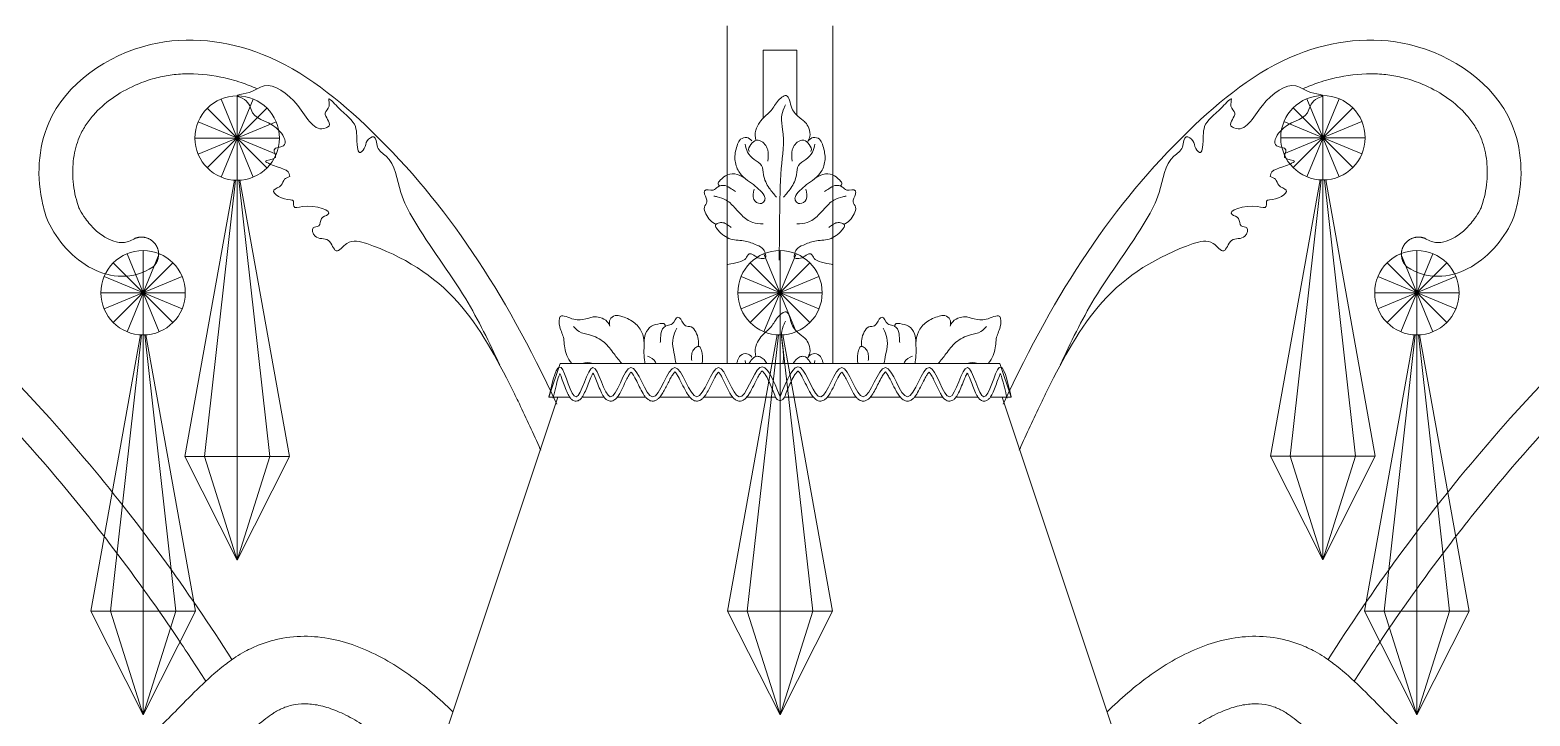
# Model space of a CAD drawing. Header units: inches. Extents: x 258415 to 640093, y 441672 to 945769.
# Drawn here: x 299338.9 to 299427.8, y 465286.2 to 465326.8 of the extents above; entities that cross this region are included whole.
import ezdxf

# ---------------------------------------------------------------- set-up
doc = ezdxf.new("R2010")
doc.units = ezdxf.units.IN
doc.header["$MEASUREMENT"] = 0
doc.linetypes.add('HIDDEN', pattern=[0.375, 0.25, -0.125])
doc.layers.add('CQ SPOT DETAIL DIMENSION', color=9, linetype='Continuous')
doc.layers.add('E-LITE-FIXT-NORM-CEILING', color=3, linetype='Continuous')
doc.layers.add('Glass', color=4, linetype='Continuous', lineweight=0)

# ---------------------------------------------------------------- blocks, each defined once
blk = doc.blocks.new('512')
at = {"layer": 'Glass', "lineweight": 0}
for p, q in [((34371.93, 1053.33), (34371.93, 973.33)), ((34396.93, 973.33), (34396.93, 1053.33)), ((34380.43, 1032.17), (34380.43, 1047.57)), ((34380.43, 1047.57), (34388.43, 1047.57)), ((34388.43, 1047.57), (34388.43, 1031.48))]:
    blk.add_line(p, q, dxfattribs=at)
at = {"layer": 'Glass', "color": 4, "lineweight": 0}
for p, q in [((34251.92, 1017.6), (34259.57, 1036.08)), ((34259.57, 1017.6), (34251.92, 1036.08)), ((34259.57, 1036.08), (34251.92, 1017.6)), ((34251.92, 1036.08), (34259.57, 1017.6)), ((34255.74, 1016.84), (34255.74, 1036.84)), ((34255.74, 1036.84), (34255.74, 1016.84)), ((34509.28, 1017.52), (34516.93, 1035.99)), ((34516.93, 1017.52), (34509.28, 1035.99)), ((34516.93, 1035.99), (34509.28, 1017.52)), ((34509.28, 1035.99), (34516.93, 1017.52)), ((34513.1, 1016.76), (34513.1, 1036.76)), ((34513.1, 1036.76), (34513.1, 1016.76)), ((34248.67, 1019.77), (34262.82, 1033.91)), ((34262.82, 1019.77), (34248.67, 1033.91)), ((34262.82, 1033.91), (34248.67, 1019.77)), ((34248.67, 1033.91), (34262.82, 1019.77)), ((34506.03, 1019.68), (34520.18, 1033.83)), ((34520.18, 1019.68), (34506.03, 1033.83)), ((34520.18, 1033.83), (34506.03, 1019.68)), ((34506.03, 1033.83), (34520.18, 1019.68)), ((34246.51, 1023.01), (34264.98, 1030.67)), ((34264.98, 1023.01), (34246.51, 1030.67)), ((34264.98, 1030.67), (34246.51, 1023.01)), ((34246.51, 1030.67), (34264.98, 1023.01)), ((34503.87, 1022.93), (34522.34, 1030.58)), ((34522.34, 1022.93), (34503.87, 1030.58)), ((34522.34, 1030.58), (34503.87, 1022.93)), ((34503.87, 1030.58), (34522.34, 1022.93)), ((34245.74, 1026.84), (34265.74, 1026.84)), ((34265.74, 1026.84), (34245.74, 1026.84)), ((34503.1, 1026.76), (34523.1, 1026.76)), ((34523.1, 1026.76), (34503.1, 1026.76)), ((34255.74, 1016.84), (34255.74, 926.84)), ((34513.1, 1016.76), (34513.1, 926.76)), ((34229.66, 980.87), (34237.31, 999.34)), ((34237.31, 980.87), (34229.66, 999.34)), ((34237.31, 999.34), (34229.66, 980.87)), ((34229.66, 999.34), (34237.31, 980.87)), ((34233.48, 980.11), (34233.48, 1000.11)), ((34233.48, 1000.11), (34233.48, 980.11)), ((34380.61, 980.87), (34388.26, 999.34)), ((34388.26, 980.87), (34380.61, 999.34)), ((34388.26, 999.34), (34380.61, 980.87)), ((34380.61, 999.34), (34388.26, 980.87)), ((34384.43, 980.11), (34384.43, 1000.11)), ((34384.43, 1000.11), (34384.43, 980.11)), ((34539.21, 980.87), (34531.56, 999.34)), ((34531.56, 980.87), (34539.21, 999.34)), ((34531.56, 999.34), (34539.21, 980.87)), ((34539.21, 999.34), (34531.56, 980.87)), ((34535.39, 980.11), (34535.39, 1000.11)), ((34535.39, 1000.11), (34535.39, 980.11)), ((34226.41, 983.03), (34240.55, 997.18)), ((34240.55, 983.03), (34226.41, 997.18)), ((34240.55, 997.18), (34226.41, 983.03)), ((34226.41, 997.18), (34240.55, 983.03)), ((34377.36, 983.03), (34391.51, 997.18)), ((34391.51, 983.03), (34377.36, 997.18)), ((34391.51, 997.18), (34377.36, 983.03)), ((34377.36, 997.18), (34391.51, 983.03)), ((34542.46, 983.03), (34528.31, 997.18)), ((34528.31, 983.03), (34542.46, 997.18)), ((34528.31, 997.18), (34542.46, 983.03)), ((34542.46, 997.18), (34528.31, 983.03)), ((34224.24, 986.28), (34242.72, 993.93)), ((34242.72, 986.28), (34224.24, 993.93)), ((34242.72, 993.93), (34224.24, 986.28)), ((34224.24, 993.93), (34242.72, 986.28)), ((34375.2, 986.28), (34393.67, 993.93)), ((34393.67, 986.28), (34375.2, 993.93)), ((34393.67, 993.93), (34375.2, 986.28)), ((34375.2, 993.93), (34393.67, 986.28)), ((34544.62, 986.28), (34526.15, 993.93)), ((34526.15, 986.28), (34544.62, 993.93)), ((34526.15, 993.93), (34544.62, 986.28)), ((34544.62, 993.93), (34526.15, 986.28)), ((34223.48, 990.11), (34243.48, 990.11)), ((34243.48, 990.11), (34223.48, 990.11)), ((34374.43, 990.11), (34394.43, 990.11)), ((34394.43, 990.11), (34374.43, 990.11)), ((34545.39, 990.11), (34525.39, 990.11)), ((34525.39, 990.11), (34545.39, 990.11)), ((34233.48, 980.11), (34233.48, 890.11)), ((34384.43, 980.11), (34384.43, 890.11)), ((34535.39, 980.11), (34535.39, 890.11))]:
    blk.add_line(p, q, dxfattribs=at)
for points in [[(34255.74, 926.84), (34243.33, 951.36), (34255.09, 1016.86)], [(34247.99, 951.36), (34255.36, 1016.85)], [(34255.74, 926.84), (34268.16, 951.36), (34256.4, 1016.86)], [(34263.49, 951.36), (34256.13, 1016.85)], [(34513.1, 926.76), (34500.69, 951.27), (34512.45, 1016.78)], [(34505.35, 951.27), (34512.72, 1016.76)], [(34513.1, 926.76), (34525.52, 951.27), (34513.76, 1016.78)], [(34520.85, 951.27), (34513.49, 1016.76)], [(34233.48, 890.11), (34221.07, 914.63), (34232.83, 980.13)], [(34225.73, 914.63), (34233.1, 980.11)], [(34233.48, 890.11), (34245.9, 914.63), (34234.14, 980.13)], [(34241.23, 914.63), (34233.87, 980.11)], [(34384.43, 890.11), (34372.02, 914.63), (34383.78, 980.13)], [(34376.68, 914.63), (34384.05, 980.11)], [(34384.43, 890.11), (34396.85, 914.63), (34385.09, 980.13)], [(34392.18, 914.63), (34384.82, 980.11)], [(34535.39, 890.11), (34522.97, 914.63), (34534.73, 980.13)], [(34527.64, 914.63), (34535, 980.11)], [(34535.39, 890.11), (34547.8, 914.63), (34536.04, 980.13)], [(34543.14, 914.63), (34535.77, 980.11)], [(34255.74, 951.36), (34243.33, 951.36), (34247.99, 951.36), (34255.74, 926.84)], [(34255.74, 951.36), (34268.16, 951.36), (34263.49, 951.36), (34255.74, 926.84)], [(34513.1, 951.27), (34500.69, 951.27), (34505.35, 951.27), (34513.1, 926.76)], [(34513.1, 951.27), (34525.52, 951.27), (34520.85, 951.27), (34513.1, 926.76)], [(34233.48, 914.63), (34221.07, 914.63), (34225.73, 914.63), (34233.48, 890.11)], [(34233.48, 914.63), (34245.9, 914.63), (34241.23, 914.63), (34233.48, 890.11)], [(34384.43, 914.63), (34372.02, 914.63), (34376.68, 914.63), (34384.43, 890.11)], [(34384.43, 914.63), (34396.85, 914.63), (34392.18, 914.63), (34384.43, 890.11)], [(34535.39, 914.63), (34522.97, 914.63), (34527.64, 914.63), (34535.39, 890.11)], [(34535.39, 914.63), (34547.8, 914.63), (34543.14, 914.63), (34535.39, 890.11)]]:
    blk.add_lwpolyline(points, dxfattribs=at)
at = {"layer": 'Glass', "lineweight": 0}
for points in [[(34384.43, 973.33), (34332.33, 973.33), (34329.66, 965.33), (34334.6, 965.33)], [(34434.43, 973.33), (34334.43, 973.33)], [(34384.43, 973.33), (34436.54, 973.33), (34439.21, 965.33), (34434.26, 965.33)], [(34331.77, 965.33), (34297.1, 861.33)], [(34337.5, 965.33), (34342.75, 965.33)], [(34345.83, 965.33), (34352.6, 965.33)], [(34355.9, 965.33), (34363.06, 965.33)], [(34366.35, 965.33), (34373.23, 965.33)], [(34376.51, 965.33), (34383.39, 965.33)], [(34392.34, 965.33), (34385.49, 965.33)], [(34402.5, 965.33), (34395.62, 965.33)], [(34412.95, 965.33), (34405.8, 965.33)], [(34423.03, 965.33), (34416.25, 965.33)], [(34431.36, 965.33), (34426.11, 965.33)], [(34471.77, 861.33), (34437.1, 965.33)]]:
    blk.add_lwpolyline(points, dxfattribs=at)
at = {"layer": 'Glass', "color": 4, "lineweight": 0}
for centre in [(34255.74, 1026.84), (34513.1, 1026.76), (34233.48, 990.11), (34384.43, 990.11), (34535.39, 990.11)]:
    blk.add_circle(centre, 10, dxfattribs=at)
at = {"layer": 'Glass', "lineweight": 0}
for points, knots in [([(34254.54, 903.17), (34244, 919.67), (34206.85, 970.83), (34143.49, 1026.64), (34069.44, 1048.05), (34045.26, 1049.6), (34037.35, 1049.59)], [352.600288, 352.600288, 352.600288, 352.600288, 412.322733, 544.124733, 592.270447, 616.453866, 616.453866, 616.453866, 616.453866]), ([(34210.8, 1007.28), (34210.42, 1008.31), (34208.12, 1015.96), (34209.03, 1035.49), (34233.55, 1052.38), (34264.49, 1048.51), (34300.18, 1019.27), (34318.82, 990.87), (34331.55, 963.69)], [457.040727, 457.040727, 457.040727, 457.040727, 461.019702, 480.249032, 510.669765, 537.330977, 568.947659, 644.390099, 644.390099, 644.390099, 644.390099]), ([(34558.07, 1007.28), (34558.45, 1008.31), (34560.75, 1015.96), (34559.84, 1035.49), (34535.32, 1052.38), (34504.38, 1048.51), (34468.69, 1019.27), (34450.05, 990.87), (34437.32, 963.69)], [457.040727, 457.040727, 457.040727, 457.040727, 461.019702, 480.249032, 510.669765, 537.330977, 568.947659, 644.390099, 644.390099, 644.390099, 644.390099]), ([(34514.33, 903.17), (34524.86, 919.67), (34562.02, 970.83), (34625.38, 1026.64), (34699.43, 1048.05), (34723.61, 1049.6), (34731.52, 1049.59)], [352.600288, 352.600288, 352.600288, 352.600288, 412.322733, 544.124733, 592.270447, 616.453866, 616.453866, 616.453866, 616.453866]), ([(34260.53, 1038.43), (34259.28, 1038.99), (34258.02, 1039.49), (34255.14, 1040.46), (34253.52, 1040.9), (34249.03, 1041.82), (34246.13, 1042.08), (34241.98, 1041.93), (34240.71, 1041.81), (34238.19, 1041.41), (34236.94, 1041.14), (34234.3, 1040.38), (34232.91, 1039.87), (34229.63, 1038.42), (34227.79, 1037.37), (34224.45, 1034.98), (34222.95, 1033.64), (34220.97, 1031.38), (34220.32, 1030.51), (34219.48, 1029.19), (34219.22, 1028.74), (34218.75, 1027.83), (34218.53, 1027.38), (34217.7, 1025.4), (34217.25, 1023.72), (34216.77, 1020.18), (34216.73, 1018.31), (34216.99, 1015.48), (34217.13, 1014.52), (34217.52, 1012.63), (34217.76, 1011.7), (34218.2, 1010.36), (34218.11, 1010.63), (34218.25, 1010.24)], [314.505328, 314.505328, 314.505328, 314.505328, 319.318595, 319.318595, 325.265976, 325.265976, 335.719324, 335.719324, 340.397523, 340.397523, 345.075722, 345.075722, 350.323411, 350.323411, 357.863653, 357.863653, 365.403895, 365.403895, 369.781172, 369.781172, 371.96981, 371.96981, 374.158449, 374.158449, 381.264171, 381.264171, 388.369893, 388.369893, 392.011183, 392.011183, 395.652472, 395.652472, 397.473117, 397.473117, 397.473117, 397.473117]), ([(34508.34, 1038.43), (34509.59, 1038.99), (34510.85, 1039.49), (34513.73, 1040.46), (34515.34, 1040.9), (34519.84, 1041.82), (34522.74, 1042.08), (34526.89, 1041.93), (34528.16, 1041.81), (34530.68, 1041.41), (34531.93, 1041.14), (34534.57, 1040.38), (34535.96, 1039.87), (34539.24, 1038.42), (34541.08, 1037.37), (34544.42, 1034.98), (34545.91, 1033.64), (34547.9, 1031.38), (34548.54, 1030.51), (34549.39, 1029.19), (34549.65, 1028.74), (34550.12, 1027.83), (34550.34, 1027.38), (34551.17, 1025.4), (34551.62, 1023.72), (34552.1, 1020.18), (34552.14, 1018.31), (34551.88, 1015.48), (34551.74, 1014.52), (34551.35, 1012.63), (34551.11, 1011.7), (34550.67, 1010.36), (34550.76, 1010.63), (34550.62, 1010.24)], [314.505328, 314.505328, 314.505328, 314.505328, 319.318595, 319.318595, 325.265976, 325.265976, 335.719324, 335.719324, 340.397523, 340.397523, 345.075722, 345.075722, 350.323411, 350.323411, 357.863653, 357.863653, 365.403895, 365.403895, 369.781172, 369.781172, 371.96981, 371.96981, 374.158449, 374.158449, 381.264171, 381.264171, 388.369893, 388.369893, 392.011183, 392.011183, 395.652472, 395.652472, 397.473117, 397.473117, 397.473117, 397.473117]), ([(34248.31, 898.06), (34246, 901.69), (34243.64, 905.3), (34236.2, 916.31), (34230.95, 923.62), (34221.81, 935.53), (34218.06, 940.21), (34206.46, 954.08), (34198.26, 963.07), (34180.82, 980.15), (34171.58, 988.25), (34156.17, 999.96), (34150.39, 1004), (34132.46, 1015.41), (34119.71, 1022.06), (34096.82, 1031.17), (34087.22, 1034.27), (34074.18, 1037.47), (34070.67, 1038.23), (34064.84, 1039.31), (34062.5, 1039.69), (34057.87, 1040.35), (34055.57, 1040.62), (34048.74, 1041.28), (34044.24, 1041.52), (34036.37, 1041.62), (34032.96, 1041.56), (34026.77, 1041.27), (34023.97, 1041.08), (34019.74, 1040.69), (34018.31, 1040.55), (34015.48, 1040.23), (34014.08, 1040.05), (34009.91, 1039.44), (34007.18, 1038.96), (34000.36, 1037.43), (33996.33, 1036.24), (33990.74, 1034.01), (33989.13, 1033.3), (33986.45, 1032), (33985.36, 1031.43), (33984.28, 1030.83)], [351.610053, 351.610053, 351.610053, 351.610053, 364.971793, 364.971793, 392.738509, 392.738509, 411.069382, 411.069382, 447.73113, 447.73113, 484.392877, 484.392877, 505.247379, 505.247379, 546.956383, 546.956383, 575.102249, 575.102249, 585.533638, 585.533638, 592.61419, 592.61419, 599.694741, 599.694741, 613.855844, 613.855844, 624.795579, 624.795579, 633.909087, 633.909087, 638.600231, 638.600231, 643.291376, 643.291376, 652.673664, 652.673664, 667.063958, 667.063958, 672.890152, 672.890152, 676.848983, 676.848983, 676.848983, 676.848983]), ([(34520.56, 898.06), (34522.87, 901.69), (34525.23, 905.3), (34532.66, 916.31), (34537.91, 923.62), (34547.06, 935.53), (34550.8, 940.21), (34562.41, 954.08), (34570.61, 963.07), (34588.05, 980.15), (34597.29, 988.25), (34612.7, 999.96), (34618.48, 1004), (34636.4, 1015.41), (34649.16, 1022.06), (34672.04, 1031.17), (34681.65, 1034.27), (34694.68, 1037.47), (34698.2, 1038.23), (34704.03, 1039.31), (34706.37, 1039.69), (34711, 1040.35), (34713.29, 1040.62), (34720.13, 1041.28), (34724.63, 1041.52), (34732.5, 1041.62), (34735.9, 1041.56), (34742.1, 1041.27), (34744.9, 1041.08), (34749.13, 1040.69), (34750.56, 1040.55), (34753.39, 1040.23), (34754.79, 1040.05), (34758.96, 1039.44), (34761.69, 1038.96), (34768.51, 1037.43), (34772.54, 1036.24), (34778.13, 1034.01), (34779.73, 1033.3), (34782.42, 1032), (34783.51, 1031.43), (34784.59, 1030.83)], [351.610053, 351.610053, 351.610053, 351.610053, 364.971793, 364.971793, 392.738509, 392.738509, 411.069382, 411.069382, 447.73113, 447.73113, 484.392877, 484.392877, 505.247379, 505.247379, 546.956383, 546.956383, 575.102249, 575.102249, 585.533638, 585.533638, 592.61419, 592.61419, 599.694741, 599.694741, 613.855844, 613.855844, 624.795579, 624.795579, 633.909087, 633.909087, 638.600231, 638.600231, 643.291376, 643.291376, 652.673664, 652.673664, 667.063958, 667.063958, 672.890152, 672.890152, 676.848983, 676.848983, 676.848983, 676.848983]), ([(34390.16, 1026.26), (34390.18, 1026.37), (34390.23, 1026.71), (34390.35, 1027.5), (34390.21, 1028.92), (34389.32, 1030.48), (34388.11, 1031.9), (34386.3, 1033.24), (34385.48, 1035.28), (34382.35, 1037.94), (34381.95, 1033.55), (34380.38, 1032.09), (34379.19, 1031.1), (34378.24, 1030.44), (34377.5, 1029.02), (34377.15, 1027.33), (34377.66, 1026.35), (34377.86, 1025.97)], [0.0428675, 0.0428675, 0.0428675, 0.0428675, 0.0538578, 0.0779195, 0.1232637, 0.19437, 0.254904, 0.3126025, 0.4135194, 0.4961387, 0.6068865, 0.7019697, 0.7259801, 0.762898, 0.8169574, 0.8837967, 0.9262415, 0.9262415, 0.9262415, 0.9262415]), ([(34377.11, 1023.62), (34376.75, 1024.21), (34377.43, 1025.15), (34378.51, 1026.45), (34380.41, 1026.07), (34381.86, 1024.07), (34381.65, 1022.22), (34381.55, 1021.33)], [2.782984, 2.782984, 2.782984, 2.782984, 4.740972, 6.332205, 7.263375, 10.088031, 12.734906, 12.734906, 12.734906, 12.734906]), ([(34391.76, 1023.62), (34392.12, 1024.21), (34391.44, 1025.15), (34390.35, 1026.45), (34388.46, 1026.07), (34387.01, 1024.07), (34387.22, 1022.22), (34387.32, 1021.33)], [2.782984, 2.782984, 2.782984, 2.782984, 4.740972, 6.332205, 7.263375, 10.088031, 12.734906, 12.734906, 12.734906, 12.734906]), ([(34376.14, 1017.2), (34375.55, 1017.57), (34374.31, 1018.36), (34371.87, 1018.32), (34370.63, 1017.15), (34369.52, 1016.01), (34369.93, 1015.56), (34370.09, 1015.41)], [0, 0, 0, 0, 0.0711063, 0.1471174, 0.2193336, 0.2543196, 0.2746232, 0.2746232, 0.2746232, 0.2746232]), ([(34392.72, 1017.2), (34393.32, 1017.57), (34394.56, 1018.36), (34396.99, 1018.32), (34398.24, 1017.15), (34399.35, 1016.01), (34398.93, 1015.56), (34398.77, 1015.41)], [0, 0, 0, 0, 0.0711063, 0.1471174, 0.2193336, 0.2543196, 0.2746232, 0.2746232, 0.2746232, 0.2746232]), ([(34373.89, 1014.08), (34373.55, 1014.29), (34372.74, 1014.78), (34371.46, 1015.74), (34369.67, 1015.44), (34368.61, 1013.95), (34366.4, 1014.94), (34366.53, 1013.01), (34367.59, 1011.81), (34366.19, 1010.37), (34367.03, 1008.12), (34368.24, 1006.78), (34369.29, 1006.31)], [0, 0, 0, 0, 0.0394656, 0.0960233, 0.1563961, 0.1985681, 0.2681145, 0.2956501, 0.3591776, 0.4069329, 0.4608963, 0.5785866, 0.5785866, 0.5785866, 0.5785866]), ([(34394.98, 1014.08), (34395.32, 1014.29), (34396.12, 1014.78), (34397.41, 1015.74), (34399.2, 1015.44), (34400.26, 1013.95), (34402.47, 1014.94), (34402.34, 1013.01), (34401.28, 1011.81), (34402.68, 1010.37), (34401.84, 1008.12), (34400.63, 1006.78), (34399.58, 1006.31)], [0, 0, 0, 0, 0.0394656, 0.0960233, 0.1563961, 0.1985681, 0.2681145, 0.2956501, 0.3591776, 0.4069329, 0.4608963, 0.5785866, 0.5785866, 0.5785866, 0.5785866]), ([(34218.25, 1010.24), (34218.33, 1010.07), (34218.41, 1009.91), (34218.87, 1009.04), (34219.31, 1008.34), (34220.5, 1006.7), (34221.3, 1005.8), (34222.97, 1004.25), (34223.85, 1003.61), (34225.53, 1002.66), (34226.34, 1002.34), (34227.56, 1002.06), (34228.02, 1002.01), (34228.88, 1002.01), (34229.29, 1002.06), (34230.15, 1002.28), (34230.59, 1002.45), (34231.23, 1002.8), (34231.37, 1002.88), (34231.52, 1002.98)], [397.473117, 397.473117, 397.473117, 397.473117, 398.215455, 398.215455, 401.434723, 401.434723, 406.079832, 406.079832, 410.724941, 410.724941, 415.370051, 415.370051, 418.494965, 418.494965, 421.619878, 421.619878, 424.744792, 424.744792, 425.624911, 425.624911, 425.624911, 425.624911]), ([(34550.62, 1010.24), (34550.54, 1010.07), (34550.46, 1009.91), (34550, 1009.04), (34549.56, 1008.34), (34548.37, 1006.7), (34547.57, 1005.8), (34545.9, 1004.25), (34545.02, 1003.61), (34543.33, 1002.66), (34542.53, 1002.34), (34541.31, 1002.06), (34540.85, 1002.01), (34539.98, 1002.01), (34539.57, 1002.06), (34538.72, 1002.28), (34538.28, 1002.45), (34537.64, 1002.8), (34537.5, 1002.88), (34537.35, 1002.98)], [397.473117, 397.473117, 397.473117, 397.473117, 398.215455, 398.215455, 401.434723, 401.434723, 406.079832, 406.079832, 410.724941, 410.724941, 415.370051, 415.370051, 418.494965, 418.494965, 421.619878, 421.619878, 424.744792, 424.744792, 425.624911, 425.624911, 425.624911, 425.624911]), ([(34235.83, 996.24), (34231.01, 993.16), (34220.67, 993.88), (34213.07, 1002.46), (34210.87, 1007.1), (34210.8, 1007.28)], [428.425331, 428.425331, 428.425331, 428.425331, 442.671751, 456.945423, 457.040727, 457.040727, 457.040727, 457.040727]), ([(34372.87, 1005.57), (34372.6, 1005.8), (34372.02, 1006.31), (34370.93, 1006.8), (34369.9, 1006.74), (34368.82, 1006.08), (34369.7, 1005.04), (34370.28, 1004.28), (34371.36, 1003.48), (34373.19, 1002.41), (34376.11, 1002.67), (34378.54, 1001.53), (34380.66, 1000.68), (34380.89, 999.41), (34381.24, 998.42), (34380.03, 998.03), (34378.38, 998.71), (34377.03, 1000.14), (34376.13, 997.41), (34371.93, 996.81), (34371.93, 996.81)], [0, 0, 0, 0, 0.0366498, 0.077866, 0.1150907, 0.1429147, 0.1798508, 0.2189836, 0.2487915, 0.31256, 0.4292598, 0.5256373, 0.590663, 0.6346422, 0.6557233, 0.6803552, 0.734557, 0.8374592, 0.863381, 0.9037163, 0.9037163, 0.9037163, 0.9037163]), ([(34396, 1005.57), (34396.27, 1005.8), (34396.85, 1006.31), (34397.93, 1006.8), (34398.97, 1006.74), (34400.05, 1006.08), (34399.17, 1005.04), (34398.59, 1004.28), (34397.5, 1003.48), (34395.68, 1002.41), (34392.76, 1002.67), (34390.33, 1001.53), (34388.21, 1000.68), (34387.98, 999.41), (34387.63, 998.42), (34388.83, 998.03), (34390.49, 998.71), (34391.84, 1000.14), (34392.74, 997.41), (34396.93, 996.81), (34396.93, 996.81)], [0, 0, 0, 0, 0.0366498, 0.077866, 0.1150907, 0.1429147, 0.1798508, 0.2189836, 0.2487915, 0.31256, 0.4292598, 0.5256373, 0.590663, 0.6346422, 0.6557233, 0.6803552, 0.734557, 0.8374592, 0.863381, 0.9037163, 0.9037163, 0.9037163, 0.9037163]), ([(34533.04, 996.24), (34537.86, 993.16), (34548.2, 993.88), (34555.8, 1002.46), (34557.99, 1007.1), (34558.07, 1007.28)], [428.425331, 428.425331, 428.425331, 428.425331, 442.671751, 456.945423, 457.040727, 457.040727, 457.040727, 457.040727]), ([(34335.18, 973.33), (34335, 973.49), (34334.34, 974.18), (34333.7, 975.63), (34333.28, 977.45), (34333.27, 979.7), (34332.12, 981.57), (34331.84, 985.67), (34335.61, 983.38), (34337.72, 983.77), (34339.22, 984.15), (34340.32, 984.52), (34341.9, 984.27), (34343.47, 983.54), (34343.95, 982.55), (34344.14, 982.17)], [0.0988413, 0.0988413, 0.0988413, 0.0988413, 0.1232637, 0.19437, 0.254904, 0.3126025, 0.4135194, 0.4961387, 0.6068865, 0.7019697, 0.7259801, 0.762898, 0.8169574, 0.8837967, 0.9262415, 0.9262415, 0.9262415, 0.9262415]), ([(34390.16, 975.01), (34390.18, 975.12), (34390.23, 975.47), (34390.35, 976.25), (34390.21, 977.67), (34389.32, 979.23), (34388.11, 980.65), (34386.3, 982), (34385.48, 984.03), (34382.35, 986.7), (34381.95, 982.3), (34380.38, 980.84), (34379.19, 979.85), (34378.24, 979.19), (34377.5, 977.78), (34377.15, 976.08), (34377.66, 975.1), (34377.86, 974.72)], [0.0428675, 0.0428675, 0.0428675, 0.0428675, 0.0538578, 0.0779195, 0.1232637, 0.19437, 0.254904, 0.3126025, 0.4135194, 0.4961387, 0.6068865, 0.7019697, 0.7259801, 0.762898, 0.8169574, 0.8837967, 0.9262415, 0.9262415, 0.9262415, 0.9262415]), ([(34433.69, 973.33), (34433.87, 973.49), (34434.53, 974.18), (34435.17, 975.63), (34435.59, 977.45), (34435.6, 979.7), (34436.75, 981.57), (34437.03, 985.67), (34433.26, 983.38), (34431.15, 983.77), (34429.64, 984.15), (34428.55, 984.52), (34426.97, 984.27), (34425.4, 983.54), (34424.92, 982.55), (34424.73, 982.17)], [0.0988413, 0.0988413, 0.0988413, 0.0988413, 0.1232637, 0.19437, 0.254904, 0.3126025, 0.4135194, 0.4961387, 0.6068865, 0.7019697, 0.7259801, 0.762898, 0.8169574, 0.8837967, 0.9262415, 0.9262415, 0.9262415, 0.9262415]), ([(34335.48, 982.15), (34335.89, 981.69), (34336.9, 980.57), (34339.75, 980.16), (34342.89, 978.66), (34344.94, 975.78), (34346.3, 974.08), (34346.91, 973.33)], [0, 0, 0, 0, 1.79398, 4.396287, 8.281717, 11.91865, 14.815871, 14.815871, 14.815871, 14.815871]), ([(34344.06, 982.33), (34344.01, 982.83), (34343.9, 983.86), (34345.31, 984.9), (34347.39, 984.42), (34349.77, 983.42), (34351.83, 981.02), (34352.34, 978.29), (34352.08, 975.88), (34352.31, 974.32), (34352.42, 973.46), (34352.44, 973.33)], [0, 0, 0, 0, 1.418857, 2.953914, 4.336877, 7.620465, 10.628583, 13.359128, 15.706378, 17.821019, 18.192663, 18.192663, 18.192663, 18.192663]), ([(34352.21, 978.33), (34352.26, 979.03), (34352.37, 980.5), (34353.85, 982.43), (34355.53, 982.73), (34357.11, 982.94), (34357.22, 982.35), (34357.25, 982.13)], [0, 0, 0, 0, 0.0711063, 0.1471174, 0.2193336, 0.2543196, 0.2746232, 0.2746232, 0.2746232, 0.2746232]), ([(34356.06, 978.29), (34356.09, 978.68), (34356.18, 979.62), (34356.17, 981.23), (34357.47, 982.49), (34359.3, 982.46), (34359.82, 984.82), (34361.3, 983.57), (34361.63, 982), (34363.62, 982.27), (34364.93, 980.26), (34365.29, 978.49), (34365.04, 977.37)], [0, 0, 0, 0, 0.0394656, 0.0960233, 0.1563961, 0.1985681, 0.2681145, 0.2956501, 0.3591776, 0.4069329, 0.4608963, 0.5785866, 0.5785866, 0.5785866, 0.5785866]), ([(34359.74, 973.33), (34359.73, 973.48), (34359.63, 974.37), (34359.23, 976.15), (34358.77, 978.64), (34359.42, 980.59), (34359.84, 981.52), (34359.95, 981.75)], [5.187807, 5.187807, 5.187807, 5.187807, 5.644037, 7.815477, 10.731188, 13.054314, 13.812693, 13.812693, 13.812693, 13.812693]), ([(34383.67, 973.33), (34383.6, 974.74), (34383.61, 977.12), (34384.36, 980.28), (34383.69, 982.23), (34383.27, 983.17), (34383.16, 983.4)], [26.775562, 26.775562, 26.775562, 26.775562, 31.016604, 33.932315, 36.255442, 37.01382, 37.01382, 37.01382, 37.01382]), ([(34412.81, 978.29), (34412.78, 978.68), (34412.69, 979.62), (34412.7, 981.23), (34411.39, 982.49), (34409.57, 982.46), (34409.05, 984.82), (34407.57, 983.57), (34407.24, 982), (34405.25, 982.27), (34403.94, 980.26), (34403.58, 978.49), (34403.83, 977.37)], [0, 0, 0, 0, 0.0394656, 0.0960233, 0.1563961, 0.1985681, 0.2681145, 0.2956501, 0.3591776, 0.4069329, 0.4608963, 0.5785866, 0.5785866, 0.5785866, 0.5785866]), ([(34409.12, 973.33), (34409.14, 973.48), (34409.24, 974.37), (34409.64, 976.15), (34410.1, 978.64), (34409.45, 980.59), (34409.02, 981.52), (34408.92, 981.75)], [5.187807, 5.187807, 5.187807, 5.187807, 5.644037, 7.815477, 10.731188, 13.054314, 13.812693, 13.812693, 13.812693, 13.812693]), ([(34416.66, 978.33), (34416.6, 979.03), (34416.5, 980.5), (34415.02, 982.43), (34413.34, 982.73), (34411.76, 982.94), (34411.65, 982.35), (34411.62, 982.13)], [0, 0, 0, 0, 0.0711063, 0.1471174, 0.2193336, 0.2543196, 0.2746232, 0.2746232, 0.2746232, 0.2746232]), ([(34424.81, 982.33), (34424.86, 982.83), (34424.97, 983.86), (34423.56, 984.9), (34421.48, 984.42), (34419.1, 983.42), (34417.04, 981.02), (34416.53, 978.29), (34416.78, 975.88), (34416.56, 974.32), (34416.45, 973.46), (34416.43, 973.33)], [0, 0, 0, 0, 1.418857, 2.953914, 4.336877, 7.620465, 10.628583, 13.359128, 15.706378, 17.821019, 18.192663, 18.192663, 18.192663, 18.192663]), ([(34433.39, 982.15), (34432.98, 981.69), (34431.97, 980.57), (34429.12, 980.16), (34425.98, 978.66), (34423.93, 975.78), (34422.57, 974.08), (34421.96, 973.33)], [0, 0, 0, 0, 1.79398, 4.396287, 8.281717, 11.91865, 14.815871, 14.815871, 14.815871, 14.815871]), ([(34355.08, 973.33), (34355.05, 973.46), (34354.71, 974.37), (34353.8, 974.75), (34353.01, 975.08)], [23.240976, 23.240976, 23.240976, 23.240976, 23.612847, 25.995482, 25.995482, 25.995482, 25.995482]), ([(34363.51, 974.04), (34363.48, 974.4), (34363.41, 975.17), (34363.67, 976.34), (34364.33, 977.13), (34365.51, 977.61), (34365.82, 976.28), (34366.09, 975.36), (34366.08, 974.31), (34366.03, 973.67), (34365.98, 973.33)], [0, 0, 0, 0, 0.0366498, 0.077866, 0.1150907, 0.1429147, 0.1798508, 0.2189836, 0.2487915, 0.2833644, 0.2833644, 0.2833644, 0.2833644]), ([(34377.77, 974.88), (34377.4, 975.22), (34376.64, 975.93), (34374.96, 975.41), (34374.46, 974.25), (34374.22, 973.57), (34374.15, 973.33)], [0, 0, 0, 0, 1.418857, 2.953914, 4.336877, 5.082754, 5.082754, 5.082754, 5.082754]), ([(34377.08, 973.33), (34377.19, 973.56), (34377.7, 974.23), (34378.51, 975.21), (34380.19, 974.87), (34380.96, 974.01), (34381.29, 973.33)], [3.896029, 3.896029, 3.896029, 3.896029, 4.740972, 6.332205, 7.263375, 9.463985, 9.463985, 9.463985, 9.463985]), ([(34391.79, 973.33), (34391.68, 973.56), (34391.17, 974.23), (34390.35, 975.21), (34388.68, 974.87), (34387.91, 974.01), (34387.58, 973.33)], [3.896029, 3.896029, 3.896029, 3.896029, 4.740972, 6.332205, 7.263375, 9.463985, 9.463985, 9.463985, 9.463985]), ([(34391.1, 974.88), (34391.46, 975.22), (34392.23, 975.93), (34393.91, 975.41), (34394.41, 974.25), (34394.64, 973.57), (34394.72, 973.33)], [0, 0, 0, 0, 1.418857, 2.953914, 4.336877, 5.082754, 5.082754, 5.082754, 5.082754]), ([(34405.36, 974.04), (34405.39, 974.4), (34405.45, 975.17), (34405.2, 976.34), (34404.54, 977.13), (34403.36, 977.61), (34403.05, 976.28), (34402.78, 975.36), (34402.79, 974.31), (34402.83, 973.67), (34402.89, 973.33)], [0, 0, 0, 0, 0.0366498, 0.077866, 0.1150907, 0.1429147, 0.1798508, 0.2189836, 0.2487915, 0.2833644, 0.2833644, 0.2833644, 0.2833644]), ([(34413.78, 973.33), (34413.82, 973.46), (34414.16, 974.37), (34415.07, 974.75), (34415.86, 975.08)], [23.240976, 23.240976, 23.240976, 23.240976, 23.612847, 25.995482, 25.995482, 25.995482, 25.995482]), ([(34332.18, 970.9), (34332.11, 970.74), (34332.04, 970.55), (34331.78, 969.79), (34331.58, 969.09), (34331.19, 967.55), (34331, 966.7), (34330.74, 965.59), (34330.69, 965.35), (34330.63, 965.11)], [95.71062, 95.71062, 95.71062, 95.71062, 96.331496, 96.331496, 98.002655, 98.002655, 99.673814, 99.673814, 100.139608, 100.139608, 100.139608, 100.139608]), ([(34340.05, 971.08), (34339.98, 970.96), (34339.91, 970.81), (34339.64, 970.25), (34339.43, 969.76), (34339.02, 968.7), (34338.81, 968.13), (34338.38, 967.05), (34338.17, 966.53), (34337.82, 965.83), (34337.69, 965.62), (34337.42, 965.21), (34337.27, 965.02), (34336.96, 964.75), (34336.83, 964.65), (34336.57, 964.52), (34336.44, 964.48), (34336.15, 964.43), (34336, 964.43), (34335.73, 964.46), (34335.6, 964.5), (34335.37, 964.6), (34335.27, 964.66), (34334.99, 964.86), (34334.85, 965.01), (34334.59, 965.32), (34334.48, 965.49), (34334.28, 965.84), (34334.18, 966.02), (34333.86, 966.67), (34333.65, 967.18), (34333.25, 968.23), (34333.06, 968.78), (34332.67, 969.83), (34332.48, 970.33), (34332.26, 970.83), (34332.22, 970.92), (34332.18, 971.01)], [78.49778, 78.49778, 78.49778, 78.49778, 79.015949, 79.015949, 80.296203, 80.296203, 81.576458, 81.576458, 82.856712, 82.856712, 83.502566, 83.502566, 84.14842, 84.14842, 84.495539, 84.495539, 84.746707, 84.746707, 84.997874, 84.997874, 85.249042, 85.249042, 85.500209, 85.500209, 86.0336, 86.0336, 86.566991, 86.566991, 87.100382, 87.100382, 88.355116, 88.355116, 89.609851, 89.609851, 90.901037, 90.901037, 91.201161, 91.201161, 91.201161, 91.201161]), ([(34337.54, 973.33), (34338.34, 973.69), (34339.31, 973.65), (34340.12, 973.33), (34340.13, 973.33)], [7.556657, 7.556657, 7.556657, 7.556657, 10.088031, 10.127208, 10.127208, 10.127208, 10.127208]), ([(34349.09, 971.32), (34349.04, 971.26), (34348.97, 971.18), (34348.74, 970.88), (34348.56, 970.58), (34348.19, 969.88), (34347.99, 969.48), (34347.5, 968.43), (34347.2, 967.77), (34346.69, 966.73), (34346.49, 966.33), (34346.11, 965.71), (34345.95, 965.47), (34345.62, 965.08), (34345.47, 964.93), (34345.14, 964.69), (34344.98, 964.59), (34344.6, 964.46), (34344.38, 964.42), (34343.99, 964.45), (34343.83, 964.49), (34343.56, 964.6), (34343.44, 964.67), (34343.13, 964.88), (34342.98, 965.05), (34342.69, 965.39), (34342.57, 965.58), (34342.33, 965.97), (34342.22, 966.18), (34341.86, 966.9), (34341.62, 967.47), (34341.15, 968.62), (34340.92, 969.2), (34340.52, 970.15), (34340.34, 970.54), (34340.14, 970.93), (34340.09, 971.01), (34340.05, 971.08)], [61.323309, 61.323309, 61.323309, 61.323309, 61.796004, 61.796004, 62.838682, 62.838682, 63.88136, 63.88136, 65.441123, 65.441123, 66.488615, 66.488615, 67.240678, 67.240678, 67.802052, 67.802052, 68.219491, 68.219491, 68.63693, 68.63693, 68.931573, 68.931573, 69.226216, 69.226216, 69.796253, 69.796253, 70.366289, 70.366289, 70.936325, 70.936325, 72.27912, 72.27912, 73.621914, 73.621914, 74.720046, 74.720046, 75.027837, 75.027837, 75.027837, 75.027837]), ([(34359.45, 971.34), (34359.4, 971.3), (34359.34, 971.23), (34359.12, 970.97), (34358.94, 970.7), (34358.56, 970.06), (34358.36, 969.7), (34357.84, 968.67), (34357.51, 967.98), (34356.93, 966.87), (34356.69, 966.44), (34356.24, 965.75), (34356.05, 965.49), (34355.67, 965.07), (34355.49, 964.91), (34355.11, 964.66), (34354.93, 964.56), (34354.57, 964.46), (34354.41, 964.44), (34354.08, 964.44), (34353.92, 964.46), (34353.63, 964.55), (34353.49, 964.61), (34353.13, 964.81), (34352.93, 964.98), (34352.57, 965.35), (34352.41, 965.55), (34352.11, 965.98), (34351.96, 966.21), (34351.5, 967), (34351.19, 967.61), (34350.58, 968.83), (34350.29, 969.44), (34349.81, 970.32), (34349.61, 970.64), (34349.31, 971.08), (34349.18, 971.23), (34349.09, 971.32)], [43.920189, 43.920189, 43.920189, 43.920189, 44.395528, 44.395528, 45.425618, 45.425618, 46.455708, 46.455708, 48.112293, 48.112293, 49.264878, 49.264878, 50.092726, 50.092726, 50.714217, 50.714217, 51.180546, 51.180546, 51.503522, 51.503522, 51.826497, 51.826497, 52.149473, 52.149473, 52.80155, 52.80155, 53.453627, 53.453627, 54.105704, 54.105704, 55.606968, 55.606968, 57.108233, 57.108233, 58.144721, 58.144721, 58.936889, 58.936889, 58.936889, 58.936889]), ([(34369.8, 971.32), (34369.75, 971.26), (34369.68, 971.19), (34369.45, 970.89), (34369.26, 970.59), (34368.87, 969.9), (34368.67, 969.51), (34368.16, 968.47), (34367.85, 967.8), (34367.29, 966.74), (34367.06, 966.33), (34366.64, 965.68), (34366.45, 965.43), (34366.08, 965.03), (34365.9, 964.87), (34365.53, 964.63), (34365.34, 964.54), (34365, 964.46), (34364.85, 964.44), (34364.56, 964.44), (34364.42, 964.46), (34364.02, 964.56), (34363.8, 964.68), (34363.41, 964.96), (34363.25, 965.12), (34362.94, 965.45), (34362.8, 965.63), (34362.39, 966.23), (34362.12, 966.68), (34361.61, 967.64), (34361.36, 968.14), (34360.85, 969.15), (34360.58, 969.67), (34360.13, 970.45), (34359.94, 970.75), (34359.65, 971.15), (34359.53, 971.27), (34359.45, 971.34)], [26.678362, 26.678362, 26.678362, 26.678362, 27.16042, 27.16042, 28.222835, 28.222835, 29.285251, 29.285251, 30.88759, 30.88759, 31.989329, 31.989329, 32.789493, 32.789493, 33.388684, 33.388684, 33.842246, 33.842246, 34.129873, 34.129873, 34.4175, 34.4175, 34.999374, 34.999374, 35.581248, 35.581248, 36.163121, 36.163121, 37.387201, 37.387201, 38.61128, 38.61128, 39.940496, 39.940496, 40.971834, 40.971834, 41.739511, 41.739511, 41.739511, 41.739511]), ([(34380.15, 971.55), (34380.12, 971.54), (34380.08, 971.5), (34379.93, 971.35), (34379.78, 971.17), (34379.48, 970.71), (34379.32, 970.43), (34378.84, 969.54), (34378.52, 968.86), (34377.86, 967.5), (34377.52, 966.83), (34376.98, 965.95), (34376.8, 965.68), (34376.41, 965.2), (34376.2, 964.97), (34375.77, 964.68), (34375.6, 964.58), (34375.19, 964.45), (34374.96, 964.41), (34374.56, 964.45), (34374.4, 964.49), (34374.11, 964.6), (34373.98, 964.67), (34373.63, 964.9), (34373.44, 965.08), (34373.1, 965.48), (34372.94, 965.69), (34372.64, 966.15), (34372.5, 966.4), (34372.03, 967.25), (34371.71, 967.9), (34371.09, 969.18), (34370.79, 969.81), (34370.34, 970.6), (34370.18, 970.85), (34369.95, 971.16), (34369.86, 971.25), (34369.8, 971.32)], [8.514863, 8.514863, 8.514863, 8.514863, 8.964489, 8.964489, 9.886414, 9.886414, 10.808339, 10.808339, 12.538553, 12.538553, 14.268768, 14.268768, 15.095051, 15.095051, 15.921335, 15.921335, 16.397769, 16.397769, 16.874204, 16.874204, 17.209617, 17.209617, 17.54503, 17.54503, 18.226284, 18.226284, 18.907538, 18.907538, 19.588792, 19.588792, 21.190065, 21.190065, 22.791338, 22.791338, 23.705145, 23.705145, 24.279674, 24.279674, 24.279674, 24.279674]), ([(34384.43, 964.46), (34383.35, 964.81), (34383.19, 965.85), (34382.72, 967.01), (34382.41, 967.76), (34381.84, 969.01), (34381.58, 969.54), (34381.14, 970.35), (34380.94, 970.67), (34380.58, 971.16), (34380.42, 971.35), (34380.23, 971.51), (34380.18, 971.54), (34380.15, 971.55)], [0, 0, 0, 0, 0.831536, 0.831536, 2.494608, 2.494608, 3.890418, 3.890418, 5.007343, 5.007343, 6.124268, 6.124268, 6.712093, 6.712093, 6.712093, 6.712093]), ([(34384.43, 964.46), (34385.52, 964.72), (34385.67, 965.85), (34386.14, 967.01), (34386.44, 967.76), (34387, 969.01), (34387.25, 969.54), (34387.69, 970.35), (34387.88, 970.66), (34388.24, 971.16), (34388.4, 971.34), (34388.58, 971.5), (34388.63, 971.53), (34388.66, 971.55)], [0, 0, 0, 0, 0.830267, 0.830267, 2.4908, 2.4908, 3.880556, 3.880556, 4.993093, 4.993093, 6.10563, 6.10563, 6.677468, 6.677468, 6.677468, 6.677468]), ([(34388.66, 971.55), (34388.69, 971.53), (34388.73, 971.5), (34388.89, 971.34), (34389.03, 971.16), (34389.34, 970.69), (34389.51, 970.41), (34389.99, 969.52), (34390.32, 968.84), (34391, 967.47), (34391.34, 966.8), (34391.89, 965.92), (34392.07, 965.66), (34392.46, 965.18), (34392.68, 964.96), (34393.1, 964.67), (34393.28, 964.57), (34393.69, 964.44), (34393.92, 964.41), (34394.32, 964.45), (34394.48, 964.49), (34394.76, 964.6), (34394.89, 964.67), (34395.24, 964.91), (34395.42, 965.09), (34395.77, 965.49), (34395.92, 965.71), (34396.22, 966.17), (34396.36, 966.41), (34396.82, 967.27), (34397.13, 967.92), (34397.75, 969.2), (34398.05, 969.83), (34398.49, 970.62), (34398.65, 970.87), (34398.87, 971.17), (34398.95, 971.26), (34399.01, 971.32)], [8.492075, 8.492075, 8.492075, 8.492075, 8.942913, 8.942913, 9.869252, 9.869252, 10.795592, 10.795592, 12.53531, 12.53531, 14.275028, 14.275028, 15.096438, 15.096438, 15.917847, 15.917847, 16.394613, 16.394613, 16.871379, 16.871379, 17.205527, 17.205527, 17.539674, 17.539674, 18.220768, 18.220768, 18.901862, 18.901862, 19.582957, 19.582957, 21.184004, 21.184004, 22.785052, 22.785052, 23.694395, 23.694395, 24.2464, 24.2464, 24.2464, 24.2464]), ([(34399.01, 971.32), (34399.07, 971.26), (34399.13, 971.19), (34399.37, 970.89), (34399.56, 970.6), (34399.95, 969.91), (34400.15, 969.51), (34400.67, 968.47), (34400.99, 967.8), (34401.55, 966.74), (34401.79, 966.32), (34402.22, 965.68), (34402.41, 965.42), (34402.79, 965.02), (34402.96, 964.87), (34403.34, 964.63), (34403.52, 964.54), (34403.89, 964.45), (34404.06, 964.43), (34404.4, 964.45), (34404.57, 964.48), (34404.86, 964.58), (34404.99, 964.65), (34405.36, 964.88), (34405.56, 965.06), (34405.92, 965.46), (34406.08, 965.67), (34406.39, 966.13), (34406.54, 966.38), (34407.03, 967.23), (34407.35, 967.88), (34407.99, 969.16), (34408.3, 969.78), (34408.76, 970.58), (34408.92, 970.83), (34409.18, 971.16), (34409.28, 971.28), (34409.36, 971.34)], [26.646708, 26.646708, 26.646708, 26.646708, 27.129136, 27.129136, 28.192589, 28.192589, 29.256042, 29.256042, 30.866241, 30.866241, 31.972779, 31.972779, 32.776182, 32.776182, 33.377819, 33.377819, 33.832896, 33.832896, 34.171094, 34.171094, 34.509292, 34.509292, 34.84749, 34.84749, 35.533037, 35.533037, 36.218584, 36.218584, 36.904132, 36.904132, 38.501432, 38.501432, 40.098732, 40.098732, 41.003444, 41.003444, 41.706123, 41.706123, 41.706123, 41.706123]), ([(34409.36, 971.34), (34409.41, 971.3), (34409.47, 971.23), (34409.69, 970.97), (34409.88, 970.7), (34410.26, 970.07), (34410.46, 969.7), (34411.05, 968.56), (34411.45, 967.73), (34412.08, 966.59), (34412.28, 966.24), (34412.73, 965.59), (34412.96, 965.29), (34413.39, 964.9), (34413.56, 964.77), (34413.96, 964.55), (34414.19, 964.47), (34414.61, 964.43), (34414.79, 964.44), (34415.11, 964.5), (34415.25, 964.56), (34415.63, 964.74), (34415.83, 964.9), (34416.18, 965.24), (34416.34, 965.42), (34416.63, 965.82), (34416.77, 966.03), (34417.21, 966.76), (34417.5, 967.32), (34418.06, 968.45), (34418.34, 969.03), (34418.88, 970.08), (34419.14, 970.55), (34419.5, 971.08), (34419.63, 971.23), (34419.72, 971.32)], [43.886753, 43.886753, 43.886753, 43.886753, 44.36241, 44.36241, 45.393245, 45.393245, 46.424079, 46.424079, 48.400338, 48.400338, 49.366708, 49.366708, 50.333078, 50.333078, 50.858094, 50.858094, 51.38311, 51.38311, 51.715587, 51.715587, 52.048064, 52.048064, 52.667074, 52.667074, 53.286084, 53.286084, 53.905094, 53.905094, 55.307398, 55.307398, 56.709703, 56.709703, 58.112007, 58.112007, 58.905743, 58.905743, 58.905743, 58.905743]), ([(34419.72, 971.32), (34419.77, 971.26), (34419.84, 971.19), (34420.07, 970.88), (34420.25, 970.58), (34420.63, 969.88), (34420.83, 969.49), (34421.33, 968.44), (34421.63, 967.77), (34422.15, 966.73), (34422.36, 966.33), (34422.75, 965.71), (34422.91, 965.46), (34423.24, 965.08), (34423.39, 964.92), (34423.72, 964.68), (34423.88, 964.59), (34424.26, 964.45), (34424.49, 964.42), (34424.87, 964.45), (34425.03, 964.49), (34425.3, 964.6), (34425.41, 964.66), (34425.72, 964.88), (34425.88, 965.04), (34426.16, 965.38), (34426.28, 965.57), (34426.51, 965.95), (34426.62, 966.16), (34426.98, 966.88), (34427.21, 967.43), (34427.66, 968.57), (34427.89, 969.14), (34428.31, 970.18), (34428.52, 970.65), (34428.73, 971.02), (34428.75, 971.05), (34428.76, 971.08)], [61.288304, 61.288304, 61.288304, 61.288304, 61.761174, 61.761174, 62.804017, 62.804017, 63.84686, 63.84686, 65.416393, 65.416393, 66.469031, 66.469031, 67.224566, 67.224566, 67.78828, 67.78828, 68.207325, 68.207325, 68.626369, 68.626369, 68.915896, 68.915896, 69.205423, 69.205423, 69.769667, 69.769667, 70.333911, 70.333911, 70.898155, 70.898155, 72.223736, 72.223736, 73.549318, 73.549318, 74.874899, 74.874899, 75.000755, 75.000755, 75.000755, 75.000755]), ([(34431.32, 973.33), (34430.53, 973.69), (34429.56, 973.65), (34428.75, 973.33), (34428.74, 973.33)], [7.556657, 7.556657, 7.556657, 7.556657, 10.088031, 10.127208, 10.127208, 10.127208, 10.127208]), ([(34428.76, 971.08), (34428.83, 970.96), (34428.91, 970.82), (34429.18, 970.26), (34429.39, 969.76), (34429.81, 968.71), (34430.02, 968.14), (34430.46, 967.06), (34430.68, 966.54), (34431.03, 965.84), (34431.16, 965.62), (34431.42, 965.24), (34431.54, 965.08), (34431.81, 964.82), (34431.94, 964.71), (34432.23, 964.55), (34432.36, 964.5), (34432.66, 964.43), (34432.83, 964.43), (34433.14, 964.46), (34433.28, 964.51), (34433.53, 964.62), (34433.64, 964.69), (34433.92, 964.9), (34434.06, 965.06), (34434.31, 965.38), (34434.41, 965.55), (34434.62, 965.91), (34434.72, 966.11), (34435.03, 966.78), (34435.24, 967.31), (34435.65, 968.41), (34435.84, 968.97), (34436.24, 970.07), (34436.45, 970.61), (34436.63, 971.01)], [78.466715, 78.466715, 78.466715, 78.466715, 78.984999, 78.984999, 80.264741, 80.264741, 81.544483, 81.544483, 82.824225, 82.824225, 83.479162, 83.479162, 84.029155, 84.029155, 84.424069, 84.424069, 84.700682, 84.700682, 84.977294, 84.977294, 85.253906, 85.253906, 85.530519, 85.530519, 86.073919, 86.073919, 86.61732, 86.61732, 87.16072, 87.16072, 88.452713, 88.452713, 89.744706, 89.744706, 91.179649, 91.179649, 91.179649, 91.179649]), ([(34436.63, 970.91), (34436.7, 970.75), (34436.77, 970.56), (34437.04, 969.81), (34437.24, 969.11), (34437.65, 967.58), (34437.85, 966.73), (34438.11, 965.61), (34438.18, 965.36), (34438.24, 965.1)], [95.681563, 95.681563, 95.681563, 95.681563, 96.302249, 96.302249, 97.97083, 97.97083, 99.639411, 99.639411, 100.132442, 100.132442, 100.132442, 100.132442]), ([(34327.73, 952.79), (34327.6, 953.09), (34327.47, 953.38), (34325.67, 957.4), (34324, 960.99), (34321.89, 965.35), (34321.45, 966.25), (34321.01, 967.14)], [202.7504, 202.7504, 202.7504, 202.7504, 203.54395, 203.54395, 213.62342, 213.62342, 216.27139, 216.27139, 216.27139, 216.27139]), ([(34441.14, 952.79), (34441.27, 953.09), (34441.4, 953.38), (34443.2, 957.4), (34444.86, 960.99), (34446.97, 965.35), (34447.41, 966.25), (34447.85, 967.14)], [202.7504, 202.7504, 202.7504, 202.7504, 203.54395, 203.54395, 213.62342, 213.62342, 216.27139, 216.27139, 216.27139, 216.27139]), ([(34207.82, 866.82), (34211.18, 868.25), (34214.56, 870), (34222.12, 874.54), (34226.25, 877.48), (34230.99, 881.35), (34231.96, 882.18), (34233.68, 883.69), (34234.44, 884.38), (34235.93, 885.78), (34236.67, 886.48), (34238.84, 888.6), (34240.25, 890.03), (34243.41, 893.24), (34245.15, 895.02), (34248.7, 898.46), (34250.52, 900.11), (34253.44, 902.4), (34254.43, 903.12), (34256.16, 904.24), (34256.87, 904.67), (34258.18, 905.39), (34258.78, 905.7), (34259.99, 906.26), (34260.6, 906.52), (34262.45, 907.24), (34263.71, 907.62), (34267.17, 908.44), (34269.4, 908.69), (34273.83, 908.71), (34276.03, 908.47), (34280.37, 907.6), (34282.5, 906.96), (34286.68, 905.34), (34288.73, 904.37), (34294.62, 901.09), (34298.36, 898.41), (34303.66, 893.88), (34305.3, 892.37), (34306.92, 890.78)], [197.363264, 197.363264, 197.363264, 197.363264, 210.051657, 210.051657, 226.573291, 226.573291, 230.994076, 230.994076, 234.648743, 234.648743, 238.303411, 238.303411, 245.612745, 245.612745, 254.909059, 254.909059, 264.205373, 264.205373, 268.797851, 268.797851, 271.819702, 271.819702, 274.233297, 274.233297, 276.646891, 276.646891, 281.474081, 281.474081, 289.812338, 289.812338, 298.150595, 298.150595, 306.488852, 306.488852, 314.82711, 314.82711, 330.829652, 330.829652, 338.121837, 338.121837, 338.121837, 338.121837]), ([(34561.05, 866.82), (34557.69, 868.25), (34554.31, 870), (34546.74, 874.54), (34542.62, 877.48), (34537.88, 881.35), (34536.91, 882.18), (34535.19, 883.69), (34534.43, 884.38), (34532.94, 885.78), (34532.2, 886.48), (34530.03, 888.6), (34528.62, 890.03), (34525.46, 893.24), (34523.72, 895.02), (34520.16, 898.46), (34518.35, 900.11), (34515.43, 902.4), (34514.44, 903.12), (34512.71, 904.24), (34512, 904.67), (34510.69, 905.39), (34510.09, 905.7), (34508.88, 906.26), (34508.27, 906.52), (34506.42, 907.24), (34505.16, 907.62), (34501.7, 908.44), (34499.47, 908.69), (34495.04, 908.71), (34492.84, 908.47), (34488.5, 907.6), (34486.37, 906.96), (34482.19, 905.34), (34480.14, 904.37), (34474.25, 901.09), (34470.51, 898.41), (34465.2, 893.88), (34463.57, 892.37), (34461.95, 890.78)], [197.363264, 197.363264, 197.363264, 197.363264, 210.051657, 210.051657, 226.573291, 226.573291, 230.994076, 230.994076, 234.648743, 234.648743, 238.303411, 238.303411, 245.612745, 245.612745, 254.909059, 254.909059, 264.205373, 264.205373, 268.797851, 268.797851, 271.819702, 271.819702, 274.233297, 274.233297, 276.646891, 276.646891, 281.474081, 281.474081, 289.812338, 289.812338, 298.150595, 298.150595, 306.488852, 306.488852, 314.82711, 314.82711, 330.829652, 330.829652, 338.121837, 338.121837, 338.121837, 338.121837]), ([(34239.89, 867.97), (34240.74, 868.66), (34241.57, 869.35), (34243.45, 870.96), (34244.48, 871.89), (34246.47, 873.72), (34247.43, 874.63), (34250.2, 877.33), (34251.91, 879.07), (34255.26, 882.48), (34256.87, 884.12), (34259.89, 887.01), (34261.29, 888.25), (34263.17, 889.69), (34263.74, 890.09), (34264.66, 890.68), (34265.02, 890.9), (34265.66, 891.24), (34265.94, 891.38), (34266.5, 891.64), (34266.78, 891.76), (34267.62, 892.07), (34268.17, 892.24), (34269.71, 892.59), (34270.71, 892.7), (34272.84, 892.7), (34273.96, 892.58), (34276.35, 892.08), (34277.62, 891.7), (34280.29, 890.65), (34281.68, 889.99), (34285.89, 887.62), (34288.83, 885.52), (34294.81, 880.38), (34297.85, 877.33), (34300.96, 873.77), (34301.06, 873.65), (34301.17, 873.53)], [226.292684, 226.292684, 226.292684, 226.292684, 229.525691, 229.525691, 233.752757, 233.752757, 237.979822, 237.979822, 246.433954, 246.433954, 255.605018, 255.605018, 264.776083, 264.776083, 269.017802, 269.017802, 271.994988, 271.994988, 274.430511, 274.430511, 276.866034, 276.866034, 281.73708, 281.73708, 290.083762, 290.083762, 298.430443, 298.430443, 306.777124, 306.777124, 315.123806, 315.123806, 331.204465, 331.204465, 347.285125, 347.285125, 347.841013, 347.841013, 347.841013, 347.841013]), ([(34528.98, 867.97), (34528.13, 868.66), (34527.3, 869.35), (34525.42, 870.96), (34524.39, 871.89), (34522.4, 873.72), (34521.44, 874.63), (34518.67, 877.33), (34516.96, 879.07), (34513.61, 882.48), (34511.99, 884.12), (34508.98, 887.01), (34507.57, 888.25), (34505.7, 889.69), (34505.13, 890.09), (34504.21, 890.68), (34503.85, 890.9), (34503.21, 891.24), (34502.93, 891.38), (34502.37, 891.64), (34502.09, 891.76), (34501.25, 892.07), (34500.69, 892.24), (34499.15, 892.59), (34498.16, 892.7), (34496.03, 892.7), (34494.91, 892.58), (34492.52, 892.08), (34491.25, 891.7), (34488.58, 890.65), (34487.19, 889.99), (34482.97, 887.62), (34480.04, 885.52), (34474.06, 880.38), (34471.02, 877.33), (34467.91, 873.77), (34467.8, 873.65), (34467.7, 873.53)], [226.292684, 226.292684, 226.292684, 226.292684, 229.525691, 229.525691, 233.752757, 233.752757, 237.979822, 237.979822, 246.433954, 246.433954, 255.605018, 255.605018, 264.776083, 264.776083, 269.017802, 269.017802, 271.994988, 271.994988, 274.430511, 274.430511, 276.866034, 276.866034, 281.73708, 281.73708, 290.083762, 290.083762, 298.430443, 298.430443, 306.777124, 306.777124, 315.123806, 315.123806, 331.204465, 331.204465, 347.285125, 347.285125, 347.841013, 347.841013, 347.841013, 347.841013])]:
    blk.add_open_spline(points, degree=3, knots=knots, dxfattribs=at)
for points in [[(34318.04, 972.99), (34309.95, 988.66), (34297.61, 1007.41), (34294.57, 1013.88), (34291.05, 1022.48), (34289.04, 1024.63), (34288.15, 1027.09), (34286.57, 1026.12), (34285.89, 1024.3), (34284.74, 1023.33), (34284.31, 1024.51), (34283.8, 1029.47), (34279.58, 1034.16), (34277.45, 1035.96), (34277.57, 1034.36), (34276.63, 1032.69), (34277.56, 1029.7), (34276.84, 1029.17), (34270.11, 1034.45), (34262.17, 1039.12), (34257.93, 1037.4), (34255.74, 1036.8), (34257.49, 1035.89), (34259.42, 1032.78), (34265.9, 1028.35), (34266.74, 1024.94), (34264.53, 1024.01), (34264.83, 1022.16), (34262.5, 1021.3), (34263.54, 1020.62), (34268.23, 1017.64), (34268.23, 1017.63)], [(34450.83, 972.99), (34458.92, 988.66), (34471.26, 1007.41), (34474.3, 1013.88), (34477.82, 1022.48), (34479.82, 1024.63), (34480.72, 1027.09), (34482.29, 1026.12), (34482.98, 1024.3), (34484.12, 1023.33), (34484.56, 1024.51), (34485.07, 1029.47), (34489.29, 1034.16), (34491.41, 1035.96), (34491.3, 1034.36), (34492.24, 1032.69), (34491.31, 1029.7), (34492.03, 1029.17), (34498.76, 1034.45), (34506.7, 1039.12), (34510.94, 1037.4), (34513.13, 1036.8), (34511.38, 1035.89), (34509.44, 1032.78), (34502.97, 1028.35), (34502.13, 1024.94), (34504.33, 1024.01), (34504.04, 1022.16), (34506.37, 1021.3), (34505.33, 1020.62), (34500.64, 1017.64), (34500.64, 1017.63)], [(34384.63, 997.81), (34384.52, 1008), (34384.12, 1019.58), (34383.81, 1028.81), (34384.1, 1031.71), (34383.47, 1033.95), (34383.16, 1034.64)], [(34377.77, 1026.13), (34376.58, 1026.9), (34375.1, 1026.48), (34374.4, 1025.29), (34373.75, 1022.07), (34374.48, 1019.15), (34376.27, 1017.09), (34378.18, 1015.73), (34379.75, 1014.32), (34380.87, 1012.72), (34380.72, 1011.83), (34379.75, 1011.24), (34378.24, 1012.24), (34378.28, 1014.62)], [(34383.63, 1012.76), (34381.86, 1014.92), (34380.54, 1018.06), (34380.05, 1020.27), (34378.33, 1021.7), (34376.75, 1023.41), (34376.16, 1025.32)], [(34385.24, 1012.76), (34387, 1014.92), (34388.33, 1018.06), (34388.82, 1020.27), (34390.54, 1021.7), (34392.11, 1023.41), (34392.7, 1025.32)], [(34391.1, 1026.13), (34392.29, 1026.9), (34393.76, 1026.48), (34394.47, 1025.29), (34395.12, 1022.07), (34394.39, 1019.15), (34392.6, 1017.09), (34390.69, 1015.73), (34389.12, 1014.32), (34388, 1012.72), (34388.15, 1011.83), (34389.11, 1011.24), (34390.62, 1012.24), (34390.59, 1014.62)], [(34268.23, 1017.63), (34267.01, 1017.01), (34266.21, 1015.61), (34264.49, 1014.41), (34268.44, 1012.09), (34268.92, 1012.03), (34269.19, 1010.62), (34271.28, 1010.55), (34277.27, 1008.63), (34275.76, 1007.69), (34275.12, 1005.96), (34273.79, 1005.52), (34274.25, 1003.54), (34277.4, 1002.51), (34279.27, 1000.03), (34281.76, 1001.78), (34286.47, 1001.75), (34308.05, 987.91), (34321.01, 967.14)], [(34500.64, 1017.63), (34501.86, 1017.01), (34502.66, 1015.61), (34504.38, 1014.41), (34500.43, 1012.09), (34499.95, 1012.03), (34499.68, 1010.62), (34497.58, 1010.55), (34491.6, 1008.63), (34493.11, 1007.69), (34493.75, 1005.96), (34495.07, 1005.52), (34494.62, 1003.54), (34491.47, 1002.51), (34489.6, 1000.03), (34487.1, 1001.78), (34482.39, 1001.75), (34460.82, 987.91), (34447.85, 967.14)], [(34380.45, 1006.41), (34377.97, 1006.75), (34375.35, 1008.48), (34373.87, 1010.07), (34371.71, 1012.03), (34369.53, 1012.85), (34368.79, 1013.01)], [(34388.42, 1006.41), (34390.9, 1006.75), (34393.52, 1008.48), (34395, 1010.07), (34397.16, 1012.03), (34399.34, 1012.85), (34400.08, 1013.01)], [(34384.43, 965.44), (34379.6, 972.39), (34374.77, 965.44), (34369.79, 972.39), (34364.73, 965.44), (34359.45, 972.39), (34354.23, 965.44), (34349.03, 972.39), (34344.2, 965.44), (34340.02, 972.39), (34336.1, 965.44), (34332.47, 972.39), (34329.66, 965.44)], [(34384.43, 965.44), (34389.2, 972.39), (34394.1, 965.44), (34399.01, 972.39), (34404.14, 965.44), (34409.35, 972.39), (34414.63, 965.44), (34419.77, 972.39), (34424.66, 965.44), (34428.78, 972.39), (34432.77, 965.44), (34436.33, 972.39), (34439.21, 965.44)]]:
    blk.add_spline(points, degree=3, dxfattribs=at)
for points in [[(34231.52, 1002.98), (34233.42, 1003.78), (34235.4, 1003.17), (34236.51, 1001.43), (34237.63, 999.69), (34237.36, 997.64), (34235.83, 996.24)], [(34537.35, 1002.98), (34535.45, 1003.78), (34533.47, 1003.17), (34532.36, 1001.43), (34531.24, 999.69), (34531.51, 997.64), (34533.04, 996.24)]]:
    blk.add_rational_spline(points, [1, 0.843183062492, 0.843183062492, 1, 0.843183062492, 0.843183062492, 1], degree=3, knots=[425.624911, 425.624911, 425.624911, 425.624911, 427.025121, 427.025121, 427.025121, 428.425331, 428.425331, 428.425331, 428.425331], dxfattribs=at)
for points in [[(34376.33, 973.33), (34376.27, 973.57), (34376.22, 973.82), (34376.16, 974.07)], [(34392.53, 973.33), (34392.6, 973.57), (34392.65, 973.82), (34392.7, 974.07)]]:
    blk.add_open_spline(points, degree=3, dxfattribs=at)
blk = doc.blocks.new('SMDS')
at = {"layer": 'E-LITE-FIXT-NORM-CEILING', "linetype": 'HIDDEN', "xscale": -0.25, "yscale": 0.25, "zscale": 0.25, "rotation": 359.9999999999999}
blk.add_blockref('512', (393446.613, 478381.088), dxfattribs=at)

msp = doc.modelspace()

# ---------------------------------------------------------------- block references
at = {"layer": 'CQ SPOT DETAIL DIMENSION'}
msp.add_blockref('SMDS', (-85467.189, -13317.368), dxfattribs=at)

doc.saveas('drawing.dxf')
